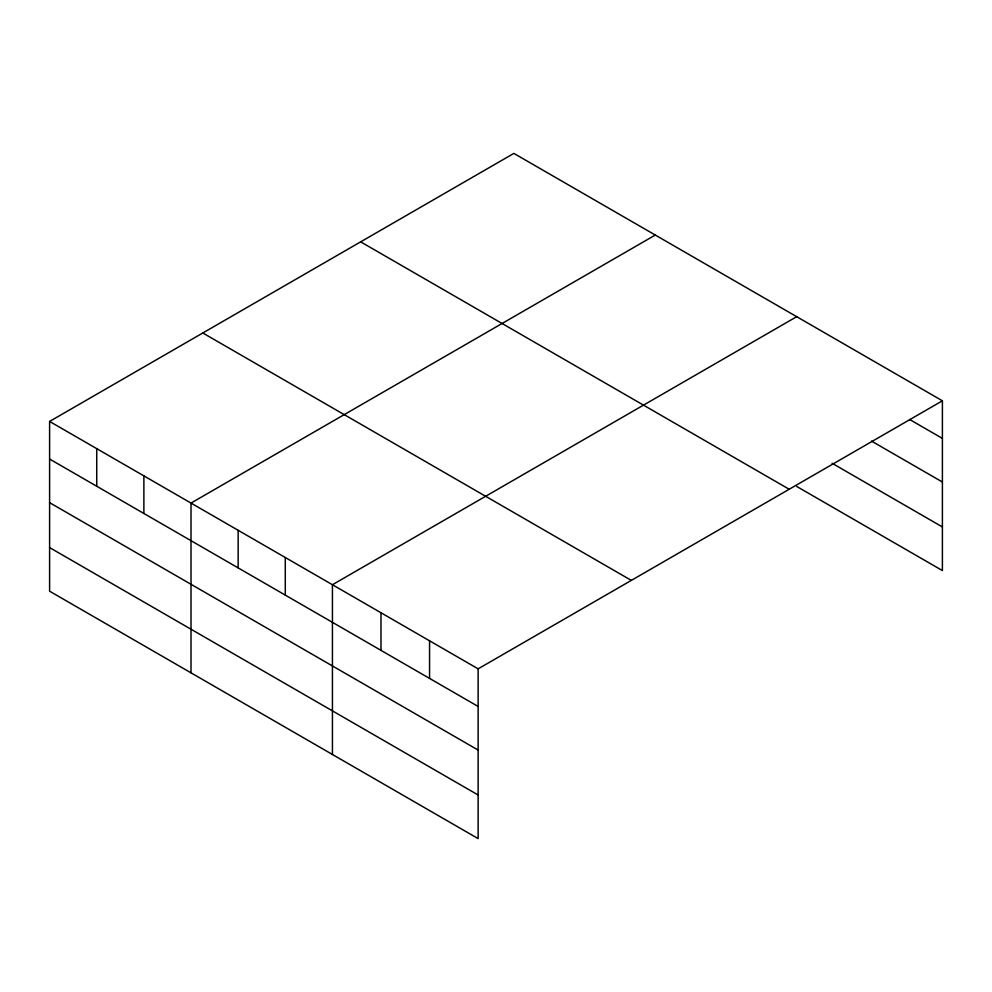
<?xml version="1.0" encoding="UTF-8"?>
<svg xmlns="http://www.w3.org/2000/svg" width="992" height="992" viewBox="0 0 992 992"><rect width="100%" height="100%" fill="white"/><g stroke="black" fill="none" stroke-linecap="round" stroke-linejoin="round"><path stroke-width="1.49" d="M942.4 400.805L513.868 153.4L49.6 421.439L49.6 591.195L478.132 838.6L478.132 668.844L942.4 400.805L942.4 570.561L796.7 486.44M655.29 235.042L191.01 503.08L191.01 672.836M796.7 316.684L332.432 584.734L332.432 754.49M909.59 419.455L942.4 438.402M871.522 441.093L942.4 482.013M832.139 463.289L942.4 526.95M360.666 241.85L789.186 489.254M202.814 332.99L631.334 580.394M49.6 421.439L478.132 668.844M49.6 459.036L478.132 706.453M49.6 502.646L478.132 750.064M49.6 547.584L478.132 794.989M429.561 640.807L429.561 678.404M380.99 612.771L380.99 650.368M285.287 557.516L285.287 595.113M238.154 530.298L238.154 567.895M143.877 475.875L143.877 513.472M96.732 448.657L96.732 486.254"/></g></svg>
